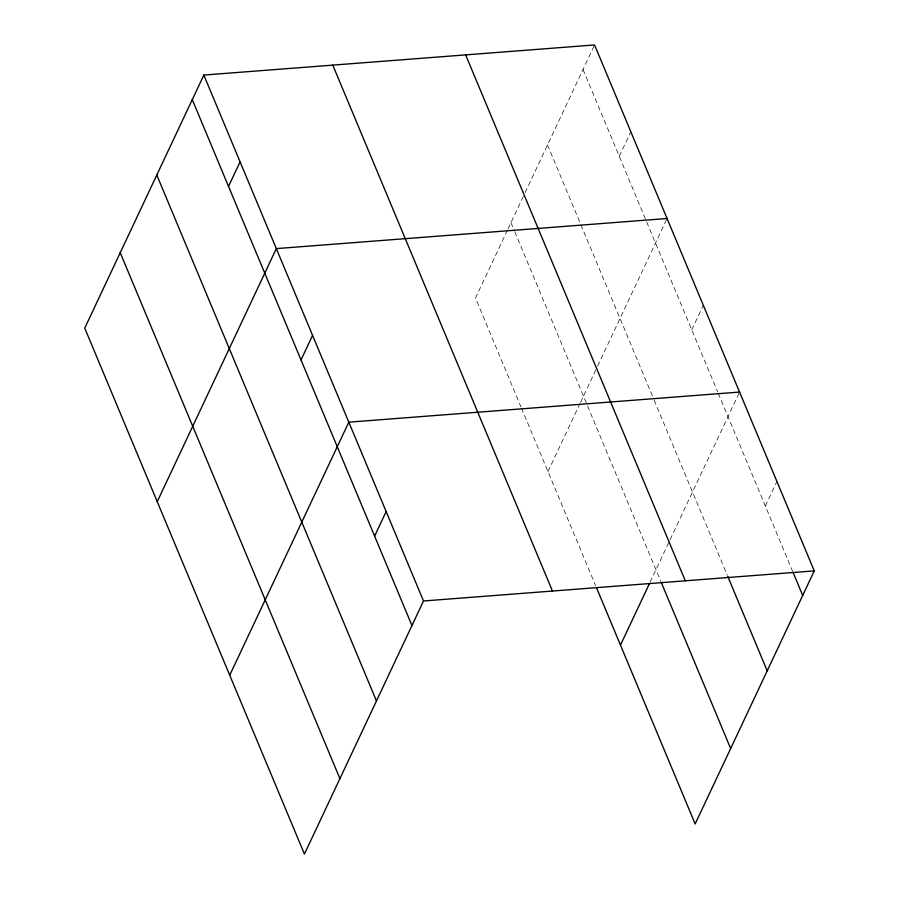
<?xml version="1.0" encoding="UTF-8"?>
<svg xmlns="http://www.w3.org/2000/svg" width="899" height="899" viewBox="0 0 899 899"><rect width="100%" height="100%" fill="white"/><g stroke="black" fill="none" stroke-linecap="round" stroke-linejoin="round"><path stroke-width="0.67" stroke-dasharray="4.5 3.37" d="M507.429 230.155L475.492 298.019L520.937 406.82M508.014 228.897L524.533 193.791M525.128 192.543L594.576 44.95M619.265 156.291L630.828 131.726M547.985 471.57L579.922 403.707M580.507 402.449L597.026 367.343M597.621 366.095L667.069 218.502M691.758 329.843L703.321 305.278M650.044 582.294L669.519 540.895M670.115 539.647L739.562 392.054M765.352 506.025L776.905 481.459M583.024 69.515L717.728 392.009M718.267 393.312L792.412 570.82M547.536 144.919L653.573 398.774M654.112 400.066L727.156 574.955M510.969 222.615L514.217 230.38M514.756 231.684L660.832 581.383M521.476 408.112L595.587 585.552"/><path stroke-width="1.35" d="M203.837 75.055L84.742 328.124L304.424 854.05L423.508 600.981L203.837 75.055L594.576 44.95L814.258 570.876L695.163 823.945L596.678 588.137M228.526 186.396L240.078 161.831M157.235 501.687L276.33 248.607L667.069 218.502M301.019 359.948L312.571 335.383M229.728 675.239L348.823 422.17L739.562 392.054M374.602 536.13L386.165 511.576M620.479 645.134L649.46 583.541M423.508 600.981L814.258 570.876M792.952 572.112L802.695 595.43M727.696 576.248L767.207 670.845M465.637 54.884L685.308 580.81M661.372 582.676L730.651 748.53M332.776 65.121L552.458 591.048M192.274 99.62L411.956 625.535M156.797 175.024L376.467 700.95M120.23 252.72L339.912 778.646"/></g></svg>
